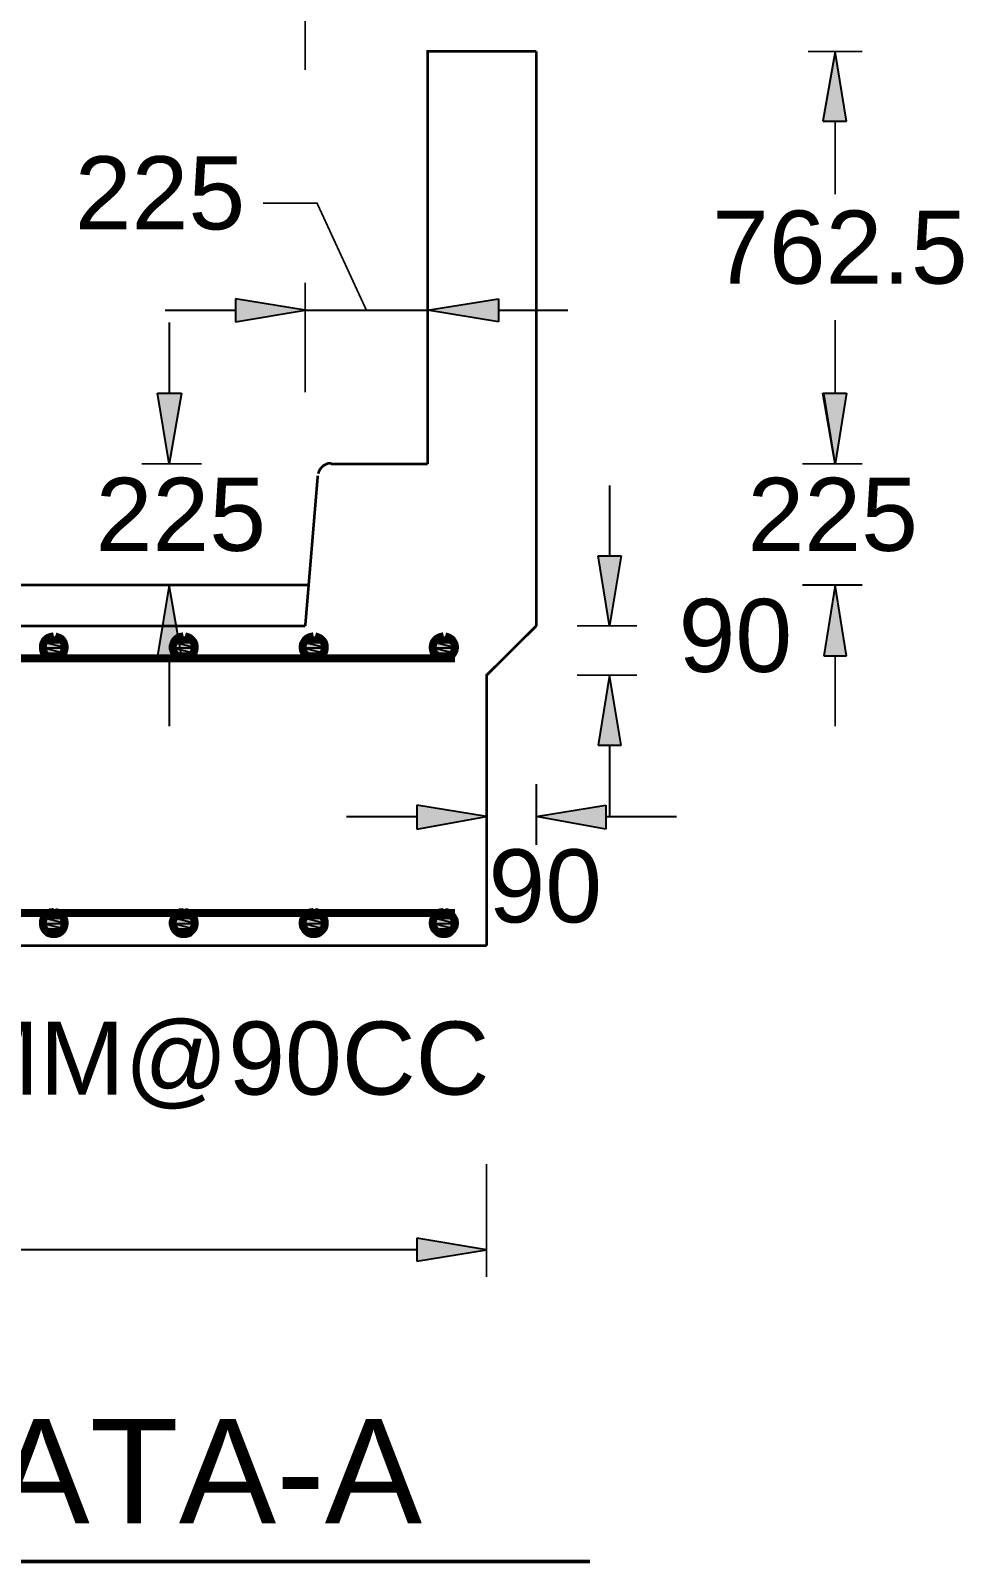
# Model space of a CAD drawing. Header units: millimetres. Extents: x 72 to 769, y 17 to 576.
# Drawn here: x 236 to 280.6, y 444.8 to 518.2 of the extents above; entities that cross this region are included whole.
import ezdxf

# ---------------------------------------------------------------- set-up
doc = ezdxf.new("R2010")
doc.units = ezdxf.units.MM
for name, color, linetype in [('H', 7, 'Continuous'), ('P', 7, 'Continuous'), ('T', 7, 'Continuous')]:
    doc.layers.add(name, color=color, linetype=linetype)

msp = doc.modelspace()

# ---------------------------------------------------------------- hatches: boundary and pattern name
at = {"layer": 'H', "linetype": 'Continuous'}
for points in [[(273.914, 513.838), (274.496, 517.172), (275.043, 513.838), (273.914, 513.838)], [(245.798, 504.225), (245.798, 505.319), (249.149, 504.772), (245.798, 504.225)], [(258.374, 504.225), (254.988, 504.772), (258.374, 505.319), (258.374, 504.225)], [(242.623, 497.399), (242.076, 500.786), (243.223, 500.786), (242.623, 497.399)], [(274.496, 497.399), (273.914, 500.786), (275.043, 500.786), (274.496, 497.399)], [(274.496, 497.399), (273.95, 500.786), (275.043, 500.786), (274.496, 497.399)], [(263.701, 489.656), (263.155, 493.007), (264.266, 493.007), (263.701, 489.656)], [(242.076, 488.227), (242.623, 491.596), (243.223, 488.227), (242.076, 488.227)], [(273.95, 488.227), (274.496, 491.596), (275.043, 488.227), (273.95, 488.227)], [(236.661, 488.862), (236.82, 489.056), (237.384, 489.056), (237.543, 488.862), (236.661, 488.862)], [(236.82, 489.056), (237.084, 489.109), (237.384, 489.056), (236.82, 489.056)], [(242.888, 488.862), (243.046, 489.056), (243.593, 489.056), (243.769, 488.862), (242.888, 488.862)], [(243.046, 489.056), (243.293, 489.109), (243.593, 489.056), (243.046, 489.056)], [(249.096, 488.862), (249.273, 489.056), (249.82, 489.056), (249.996, 488.862), (249.096, 488.862)], [(249.273, 489.056), (249.52, 489.109), (249.82, 489.056), (249.273, 489.056)], [(255.323, 488.862), (255.499, 489.056), (256.046, 489.056), (256.205, 488.862), (255.323, 488.862)], [(255.499, 489.056), (255.746, 489.109), (256.046, 489.056), (255.499, 489.056)], [(236.573, 488.597), (236.661, 488.862), (237.543, 488.862), (237.631, 488.597), (236.573, 488.597)], [(236.661, 488.35), (236.573, 488.597), (237.631, 488.597), (237.543, 488.35), (236.661, 488.35)], [(237.084, 488.086), (236.82, 488.174), (236.661, 488.35), (237.384, 488.174), (237.084, 488.086)], [(237.384, 488.174), (236.661, 488.35), (237.543, 488.35), (237.384, 488.174)], [(242.799, 488.597), (242.888, 488.862), (243.769, 488.862), (243.858, 488.597), (242.799, 488.597)], [(242.888, 488.35), (242.799, 488.597), (243.858, 488.597), (243.769, 488.35), (242.888, 488.35)], [(243.293, 488.086), (243.046, 488.174), (242.888, 488.35), (243.593, 488.174), (243.293, 488.086)], [(243.593, 488.174), (242.888, 488.35), (243.769, 488.35), (243.593, 488.174)], [(249.026, 488.597), (249.096, 488.862), (249.996, 488.862), (250.084, 488.597), (249.026, 488.597)], [(249.096, 488.35), (249.026, 488.597), (250.084, 488.597), (249.996, 488.35), (249.096, 488.35)], [(249.52, 488.086), (249.273, 488.174), (249.096, 488.35), (249.82, 488.174), (249.52, 488.086)], [(249.82, 488.174), (249.096, 488.35), (249.996, 488.35), (249.82, 488.174)], [(255.235, 488.597), (255.323, 488.862), (256.205, 488.862), (256.293, 488.597), (255.235, 488.597)], [(255.323, 488.35), (255.235, 488.597), (256.293, 488.597), (256.205, 488.35), (255.323, 488.35)], [(255.746, 488.086), (255.499, 488.174), (255.323, 488.35), (256.046, 488.174), (255.746, 488.086)], [(256.046, 488.174), (255.323, 488.35), (256.205, 488.35), (256.046, 488.174)], [(263.155, 483.941), (263.701, 487.292), (264.266, 483.941), (263.155, 483.941)], [(254.476, 479.919), (254.476, 481.065), (257.828, 480.519), (254.476, 479.919)], [(263.543, 479.919), (260.191, 480.519), (263.543, 481.065), (263.543, 479.919)], [(236.661, 475.65), (236.82, 475.809), (237.384, 475.809), (237.543, 475.65), (236.661, 475.65)], [(236.82, 475.809), (237.084, 475.897), (237.384, 475.809), (236.82, 475.809)], [(242.888, 475.65), (243.046, 475.809), (243.593, 475.809), (243.769, 475.65), (242.888, 475.65)], [(243.046, 475.809), (243.293, 475.897), (243.593, 475.809), (243.046, 475.809)], [(249.096, 475.65), (249.273, 475.809), (249.82, 475.809), (249.996, 475.65), (249.096, 475.65)], [(249.273, 475.809), (249.52, 475.897), (249.82, 475.809), (249.273, 475.809)], [(255.323, 475.65), (255.499, 475.809), (256.046, 475.809), (256.205, 475.65), (255.323, 475.65)], [(255.499, 475.809), (255.746, 475.897), (256.046, 475.809), (255.499, 475.809)], [(236.573, 475.386), (236.661, 475.65), (237.543, 475.65), (237.631, 475.386), (236.573, 475.386)], [(236.661, 475.139), (236.573, 475.386), (237.631, 475.386), (237.543, 475.139), (236.661, 475.139)], [(237.084, 474.839), (236.82, 474.927), (236.661, 475.139), (237.384, 474.927), (237.084, 474.839)], [(237.384, 474.927), (236.661, 475.139), (237.543, 475.139), (237.384, 474.927)], [(242.799, 475.386), (242.888, 475.65), (243.769, 475.65), (243.858, 475.386), (242.799, 475.386)], [(242.888, 475.139), (242.799, 475.386), (243.858, 475.386), (243.769, 475.139), (242.888, 475.139)], [(243.293, 474.839), (243.046, 474.927), (242.888, 475.139), (243.593, 474.927), (243.293, 474.839)], [(243.593, 474.927), (242.888, 475.139), (243.769, 475.139), (243.593, 474.927)], [(249.026, 475.386), (249.096, 475.65), (249.996, 475.65), (250.084, 475.386), (249.026, 475.386)], [(249.096, 475.139), (249.026, 475.386), (250.084, 475.386), (249.996, 475.139), (249.096, 475.139)], [(249.52, 474.839), (249.273, 474.927), (249.096, 475.139), (249.82, 474.927), (249.52, 474.839)], [(249.82, 474.927), (249.096, 475.139), (249.996, 475.139), (249.82, 474.927)], [(255.235, 475.386), (255.323, 475.65), (256.205, 475.65), (256.293, 475.386), (255.235, 475.386)], [(255.323, 475.139), (255.235, 475.386), (256.293, 475.386), (256.205, 475.139), (255.323, 475.139)], [(255.746, 474.839), (255.499, 474.927), (255.323, 475.139), (256.046, 474.927), (255.746, 474.839)], [(256.046, 474.927), (255.323, 475.139), (256.205, 475.139), (256.046, 474.927)], [(254.476, 459.228), (254.476, 460.322), (257.828, 459.775), (254.476, 459.228)]]:
    msp.add_hatch(color=256, dxfattribs=at).paths.add_polyline_path(points)

# ---------------------------------------------------------------- linework, layer by layer
at = {"layer": 'P'}
for points, const_width in [([(249.132, 516.29), (249.132, 521.705)], 0.085), ([(254.988, 497.417), (254.988, 517.172), (260.191, 517.172)], 0.127), ([(260.191, 517.172), (260.191, 489.656)], 0.127), ([(273.191, 517.172), (275.802, 517.172)], 0.085), ([(274.496, 513.838), (274.496, 510.328)], 0.085), ([(252.06, 504.772), (249.696, 509.905), (247.103, 509.905)], 0.085), ([(249.132, 500.839), (249.132, 506.095)], 0.085), ([(254.988, 500.839), (254.988, 506.095)], 0.085), ([(245.798, 504.772), (242.411, 504.772)], 0.085), ([(249.132, 504.772), (254.988, 504.772)], 0.085), ([(258.374, 504.772), (261.708, 504.772)], 0.085), ([(242.623, 500.803), (242.623, 504.19)], 0.085), ([(274.496, 500.803), (274.496, 504.313)], 0.085), ([(274.496, 500.803), (274.496, 504.19)], 0.085), ([(244.175, 497.417), (241.3, 497.417)], 0.085), ([(250.384, 497.452), (250.208, 497.434), (250.102, 497.381), (249.996, 497.328), (249.908, 497.24), (249.837, 497.152), (249.784, 497.046), (249.749, 496.94)], 0.127), ([(250.366, 497.417), (254.988, 497.417)], 0.127), ([(272.927, 497.417), (275.802, 497.417)], 0.085), ([(273.191, 497.417), (275.802, 497.417)], 0.085), ([(249.132, 489.656), (249.731, 496.852)], 0.127), ([(263.701, 493.007), (263.701, 496.394)], 0.085), ([(138.783, 491.613), (249.308, 491.613)], 0.127), ([(244.175, 491.613), (241.3, 491.613)], 0.085), ([(272.927, 491.613), (275.802, 491.613)], 0.085), ([(138.942, 489.656), (249.132, 489.656)], 0.127), ([(260.191, 489.656), (257.81, 487.292), (257.81, 474.345)], 0.127), ([(262.132, 489.656), (265.007, 489.656)], 0.085), ([(237.102, 489.162), (236.943, 489.126), (236.837, 489.091), (236.749, 489.038), (236.679, 488.968), (236.626, 488.879), (236.59, 488.791), (236.573, 488.685), (236.573, 488.58), (236.59, 488.474), (236.626, 488.368), (236.679, 488.297), (236.749, 488.227), (236.837, 488.156), (236.943, 488.121), (237.031, 488.103), (237.155, 488.103), (237.243, 488.121), (237.349, 488.156), (237.437, 488.227), (237.508, 488.297), (237.561, 488.368), (237.596, 488.474), (237.613, 488.58), (237.613, 488.685), (237.596, 488.791), (237.561, 488.879), (237.508, 488.968), (237.437, 489.038), (237.349, 489.091), (237.243, 489.126), (237.155, 489.162)], 0.381), ([(243.311, 489.162), (243.152, 489.126), (243.064, 489.091), (242.976, 489.038), (242.905, 488.968), (242.852, 488.879), (242.817, 488.791), (242.782, 488.685), (242.782, 488.58), (242.817, 488.474), (242.852, 488.368), (242.905, 488.297), (242.976, 488.227), (243.064, 488.156), (243.152, 488.121), (243.258, 488.103), (243.364, 488.103), (243.47, 488.121), (243.575, 488.156), (243.646, 488.227), (243.717, 488.297), (243.787, 488.368), (243.822, 488.474), (243.84, 488.58), (243.84, 488.685), (243.822, 488.791), (243.787, 488.879), (243.717, 488.968), (243.646, 489.038), (243.575, 489.091), (243.47, 489.126), (243.364, 489.162)], 0.381), ([(249.537, 489.162), (249.379, 489.126), (249.29, 489.091), (249.202, 489.038), (249.132, 488.968), (249.079, 488.879), (249.026, 488.791), (249.008, 488.685), (249.008, 488.58), (249.026, 488.474), (249.079, 488.368), (249.132, 488.297), (249.202, 488.227), (249.29, 488.156), (249.379, 488.121), (249.484, 488.103), (249.59, 488.103), (249.696, 488.121), (249.784, 488.156), (249.873, 488.227), (249.943, 488.297), (250.014, 488.368), (250.049, 488.474), (250.067, 488.58), (250.067, 488.685), (250.049, 488.791), (250.014, 488.879), (249.943, 488.968), (249.873, 489.038), (249.784, 489.091), (249.696, 489.126), (249.59, 489.162)], 0.381), ([(255.764, 489.162), (255.605, 489.126), (255.517, 489.091), (255.429, 489.038), (255.358, 488.968), (255.288, 488.879), (255.252, 488.791), (255.235, 488.685), (255.235, 488.58), (255.252, 488.474), (255.288, 488.368), (255.358, 488.297), (255.429, 488.227), (255.517, 488.156), (255.605, 488.121), (255.711, 488.103), (255.817, 488.103), (255.923, 488.121), (256.011, 488.156), (256.099, 488.227), (256.17, 488.297), (256.223, 488.368), (256.275, 488.474), (256.293, 488.58), (256.293, 488.685), (256.275, 488.791), (256.223, 488.879), (256.17, 488.968), (256.099, 489.038), (256.011, 489.091), (255.923, 489.126), (255.817, 489.162)], 0.381), ([(130.687, 488.103), (256.293, 488.103)], 0.381), ([(242.623, 488.227), (242.623, 484.84)], 0.085), ([(274.496, 488.227), (274.496, 484.84)], 0.085), ([(262.132, 487.292), (265.007, 487.292)], 0.085), ([(263.701, 483.941), (263.701, 480.572)], 0.085), ([(257.81, 482.088), (257.81, 479.16)], 0.085), ([(260.191, 482.088), (260.191, 479.16)], 0.085), ([(254.476, 480.519), (251.09, 480.519)], 0.085), ([(263.525, 480.519), (266.912, 480.519)], 0.085), ([(130.687, 475.897), (256.293, 475.897)], 0.381), ([(237.102, 475.95), (236.943, 475.933), (236.837, 475.88), (236.749, 475.827), (236.679, 475.756), (236.626, 475.668), (236.59, 475.58), (236.573, 475.474), (236.573, 475.368), (236.59, 475.262), (236.626, 475.174), (236.679, 475.086), (236.749, 475.015), (236.837, 474.945), (236.943, 474.909), (237.031, 474.892), (237.155, 474.892), (237.243, 474.909), (237.349, 474.945), (237.437, 475.015), (237.508, 475.086), (237.561, 475.174), (237.596, 475.262), (237.613, 475.368), (237.613, 475.474), (237.596, 475.58), (237.561, 475.668), (237.508, 475.756), (237.437, 475.827), (237.349, 475.88), (237.243, 475.933), (237.155, 475.95)], 0.381), ([(243.311, 475.95), (243.152, 475.933), (243.064, 475.88), (242.976, 475.827), (242.905, 475.756), (242.852, 475.668), (242.817, 475.58), (242.782, 475.474), (242.782, 475.368), (242.817, 475.262), (242.852, 475.174), (242.905, 475.086), (242.976, 475.015), (243.064, 474.945), (243.152, 474.909), (243.258, 474.892), (243.364, 474.892), (243.47, 474.909), (243.575, 474.945), (243.646, 475.015), (243.717, 475.086), (243.787, 475.174), (243.822, 475.262), (243.84, 475.368), (243.84, 475.474), (243.822, 475.58), (243.787, 475.668), (243.717, 475.756), (243.646, 475.827), (243.575, 475.88), (243.47, 475.933), (243.364, 475.95)], 0.381), ([(249.537, 475.95), (249.379, 475.933), (249.29, 475.88), (249.202, 475.827), (249.132, 475.756), (249.079, 475.668), (249.026, 475.58), (249.008, 475.474), (249.008, 475.368), (249.026, 475.262), (249.079, 475.174), (249.132, 475.086), (249.202, 475.015), (249.29, 474.945), (249.379, 474.909), (249.484, 474.892), (249.59, 474.892), (249.696, 474.909), (249.784, 474.945), (249.873, 475.015), (249.943, 475.086), (250.014, 475.174), (250.049, 475.262), (250.067, 475.368), (250.067, 475.474), (250.049, 475.58), (250.014, 475.668), (249.943, 475.756), (249.873, 475.827), (249.784, 475.88), (249.696, 475.933), (249.59, 475.95)], 0.381), ([(255.764, 475.95), (255.605, 475.933), (255.517, 475.88), (255.429, 475.827), (255.358, 475.756), (255.288, 475.668), (255.252, 475.58), (255.235, 475.474), (255.235, 475.368), (255.252, 475.262), (255.288, 475.174), (255.358, 475.086), (255.429, 475.015), (255.517, 474.945), (255.605, 474.909), (255.711, 474.892), (255.817, 474.892), (255.923, 474.909), (256.011, 474.945), (256.099, 475.015), (256.17, 475.086), (256.223, 475.174), (256.275, 475.262), (256.293, 475.368), (256.293, 475.474), (256.275, 475.58), (256.223, 475.668), (256.17, 475.756), (256.099, 475.827), (256.011, 475.88), (255.923, 475.933), (255.817, 475.95)], 0.381), ([(130.263, 474.345), (257.81, 474.345)], 0.127), ([(257.81, 463.885), (257.81, 458.47)], 0.085), ([(254.476, 459.775), (195.333, 459.775)], 0.085), ([(141.781, 444.835), (262.767, 444.835)], 0.169)]:
    msp.add_lwpolyline(points, dxfattribs=dict(at, const_width=const_width))
for points in [[(274.496, 517.172), (273.897, 513.838)], [(275.043, 513.838), (274.496, 517.172)], [(273.897, 513.838), (275.043, 513.838)], [(245.798, 505.319), (245.798, 504.225)], [(249.132, 504.772), (245.798, 505.319)], [(254.988, 504.772), (258.374, 505.319)], [(258.374, 505.319), (258.374, 504.225)], [(245.798, 504.225), (249.132, 504.772)], [(258.374, 504.225), (254.988, 504.772)], [(242.058, 500.803), (243.205, 500.803)], [(242.623, 497.417), (242.058, 500.803)], [(243.205, 500.803), (242.623, 497.417)], [(273.897, 500.803), (275.043, 500.803)], [(274.496, 497.417), (273.897, 500.803)], [(273.95, 500.803), (275.043, 500.803)], [(274.496, 497.417), (273.95, 500.803)], [(275.043, 500.803), (274.496, 497.417)], [(275.043, 500.803), (274.496, 497.417)], [(263.155, 493.007), (264.248, 493.007)], [(263.701, 489.656), (263.155, 493.007)], [(264.248, 493.007), (263.701, 489.656)], [(242.623, 491.613), (242.058, 488.227)], [(243.205, 488.227), (242.623, 491.613)], [(274.496, 491.613), (273.95, 488.227)], [(275.043, 488.227), (274.496, 491.613)], [(236.82, 489.073), (236.643, 488.862)], [(237.067, 489.109), (236.82, 489.073)], [(236.82, 489.073), (237.367, 489.073)], [(237.543, 488.862), (236.82, 489.073)], [(237.543, 488.862), (236.82, 489.073)], [(236.82, 489.073), (237.367, 489.073)], [(237.367, 489.073), (237.067, 489.109)], [(237.367, 489.073), (237.543, 488.862)], [(243.046, 489.073), (242.87, 488.862)], [(243.293, 489.109), (243.046, 489.073)], [(243.046, 489.073), (243.593, 489.073)], [(243.769, 488.862), (243.046, 489.073)], [(243.769, 488.862), (243.046, 489.073)], [(243.046, 489.073), (243.593, 489.073)], [(243.593, 489.073), (243.293, 489.109)], [(243.593, 489.073), (243.769, 488.862)], [(249.273, 489.073), (249.096, 488.862)], [(249.52, 489.109), (249.273, 489.073)], [(249.273, 489.073), (249.82, 489.073)], [(249.978, 488.862), (249.273, 489.073)], [(249.978, 488.862), (249.273, 489.073)], [(249.273, 489.073), (249.82, 489.073)], [(249.82, 489.073), (249.52, 489.109)], [(249.82, 489.073), (249.978, 488.862)], [(255.482, 489.073), (255.323, 488.862)], [(255.746, 489.109), (255.482, 489.073)], [(255.482, 489.073), (256.046, 489.073)], [(256.205, 488.862), (255.482, 489.073)], [(256.205, 488.862), (255.482, 489.073)], [(255.482, 489.073), (256.046, 489.073)], [(256.046, 489.073), (255.746, 489.109)], [(256.046, 489.073), (256.205, 488.862)], [(236.643, 488.862), (236.573, 488.597)], [(236.573, 488.597), (237.631, 488.597)], [(237.543, 488.35), (236.573, 488.597)], [(236.573, 488.597), (236.643, 488.35)], [(237.543, 488.35), (236.573, 488.597)], [(236.573, 488.597), (237.631, 488.597)], [(236.643, 488.862), (237.543, 488.862)], [(237.631, 488.597), (236.643, 488.862)], [(237.631, 488.597), (236.643, 488.862)], [(236.643, 488.862), (237.543, 488.862)], [(236.643, 488.35), (237.543, 488.35)], [(236.643, 488.35), (236.82, 488.174)], [(237.367, 488.174), (236.643, 488.35)], [(236.643, 488.35), (237.543, 488.35)], [(237.367, 488.174), (236.643, 488.35)], [(237.543, 488.35), (237.367, 488.174)], [(237.543, 488.862), (237.631, 488.597)], [(237.631, 488.597), (237.543, 488.35)], [(242.058, 488.227), (243.205, 488.227)], [(242.87, 488.862), (242.782, 488.597)], [(242.782, 488.597), (243.84, 488.597)], [(243.769, 488.35), (242.782, 488.597)], [(242.782, 488.597), (242.87, 488.35)], [(243.769, 488.35), (242.782, 488.597)], [(242.782, 488.597), (243.84, 488.597)], [(242.87, 488.862), (243.769, 488.862)], [(243.84, 488.597), (242.87, 488.862)], [(243.84, 488.597), (242.87, 488.862)], [(242.87, 488.862), (243.769, 488.862)], [(242.87, 488.35), (243.769, 488.35)], [(242.87, 488.35), (243.046, 488.174)], [(243.593, 488.174), (242.87, 488.35)], [(242.87, 488.35), (243.769, 488.35)], [(243.593, 488.174), (242.87, 488.35)], [(243.769, 488.35), (243.593, 488.174)], [(243.769, 488.862), (243.84, 488.597)], [(243.84, 488.597), (243.769, 488.35)], [(249.096, 488.862), (249.008, 488.597)], [(249.008, 488.597), (250.067, 488.597)], [(249.978, 488.35), (249.008, 488.597)], [(249.008, 488.597), (249.096, 488.35)], [(249.978, 488.35), (249.008, 488.597)], [(249.008, 488.597), (250.067, 488.597)], [(249.096, 488.862), (249.978, 488.862)], [(250.067, 488.597), (249.096, 488.862)], [(250.067, 488.597), (249.096, 488.862)], [(249.096, 488.862), (249.978, 488.862)], [(249.096, 488.35), (249.978, 488.35)], [(249.096, 488.35), (249.273, 488.174)], [(249.82, 488.174), (249.096, 488.35)], [(249.096, 488.35), (249.978, 488.35)], [(249.82, 488.174), (249.096, 488.35)], [(249.978, 488.35), (249.82, 488.174)], [(249.978, 488.862), (250.067, 488.597)], [(250.067, 488.597), (249.978, 488.35)], [(255.323, 488.862), (255.235, 488.597)], [(255.235, 488.597), (256.293, 488.597)], [(256.205, 488.35), (255.235, 488.597)], [(255.235, 488.597), (255.323, 488.35)], [(256.205, 488.35), (255.235, 488.597)], [(255.235, 488.597), (256.293, 488.597)], [(255.323, 488.862), (256.205, 488.862)], [(256.293, 488.597), (255.323, 488.862)], [(256.293, 488.597), (255.323, 488.862)], [(255.323, 488.862), (256.205, 488.862)], [(255.323, 488.35), (256.205, 488.35)], [(255.323, 488.35), (255.482, 488.174)], [(256.046, 488.174), (255.323, 488.35)], [(255.323, 488.35), (256.205, 488.35)], [(256.046, 488.174), (255.323, 488.35)], [(256.205, 488.35), (256.046, 488.174)], [(256.205, 488.862), (256.293, 488.597)], [(256.293, 488.597), (256.205, 488.35)], [(273.95, 488.227), (275.043, 488.227)], [(236.82, 488.174), (237.367, 488.174)], [(236.82, 488.174), (237.367, 488.174)], [(237.067, 488.103), (236.82, 488.174)], [(237.367, 488.174), (237.067, 488.103)], [(243.046, 488.174), (243.593, 488.174)], [(243.046, 488.174), (243.593, 488.174)], [(243.293, 488.103), (243.046, 488.174)], [(243.593, 488.174), (243.293, 488.103)], [(249.273, 488.174), (249.82, 488.174)], [(249.273, 488.174), (249.82, 488.174)], [(249.52, 488.103), (249.273, 488.174)], [(249.82, 488.174), (249.52, 488.103)], [(255.482, 488.174), (256.046, 488.174)], [(255.482, 488.174), (256.046, 488.174)], [(255.746, 488.103), (255.482, 488.174)], [(256.046, 488.174), (255.746, 488.103)], [(263.701, 487.292), (263.155, 483.941)], [(264.248, 483.941), (263.701, 487.292)], [(263.155, 483.941), (264.248, 483.941)], [(254.476, 481.065), (254.476, 479.919)], [(257.81, 480.519), (254.476, 481.065)], [(260.191, 480.519), (263.525, 481.065)], [(263.525, 481.065), (263.525, 479.919)], [(254.476, 479.919), (257.81, 480.519)], [(263.525, 479.919), (260.191, 480.519)], [(236.82, 475.827), (236.643, 475.65)], [(237.067, 475.897), (236.82, 475.827)], [(236.82, 475.827), (237.367, 475.827)], [(237.543, 475.65), (236.82, 475.827)], [(237.543, 475.65), (236.82, 475.827)], [(236.82, 475.827), (237.367, 475.827)], [(237.367, 475.827), (237.067, 475.897)], [(237.367, 475.827), (237.543, 475.65)], [(243.046, 475.827), (242.87, 475.65)], [(243.293, 475.897), (243.046, 475.827)], [(243.046, 475.827), (243.593, 475.827)], [(243.769, 475.65), (243.046, 475.827)], [(243.769, 475.65), (243.046, 475.827)], [(243.046, 475.827), (243.593, 475.827)], [(243.593, 475.827), (243.293, 475.897)], [(243.593, 475.827), (243.769, 475.65)], [(249.273, 475.827), (249.096, 475.65)], [(249.52, 475.897), (249.273, 475.827)], [(249.273, 475.827), (249.82, 475.827)], [(249.978, 475.65), (249.273, 475.827)], [(249.978, 475.65), (249.273, 475.827)], [(249.273, 475.827), (249.82, 475.827)], [(249.82, 475.827), (249.52, 475.897)], [(249.82, 475.827), (249.978, 475.65)], [(255.482, 475.827), (255.323, 475.65)], [(255.746, 475.897), (255.482, 475.827)], [(255.482, 475.827), (256.046, 475.827)], [(256.205, 475.65), (255.482, 475.827)], [(256.205, 475.65), (255.482, 475.827)], [(255.482, 475.827), (256.046, 475.827)], [(256.046, 475.827), (255.746, 475.897)], [(256.046, 475.827), (256.205, 475.65)], [(236.643, 475.65), (236.573, 475.403)], [(236.573, 475.403), (237.631, 475.403)], [(237.543, 475.139), (236.573, 475.403)], [(236.573, 475.403), (236.643, 475.139)], [(237.543, 475.139), (236.573, 475.403)], [(236.573, 475.403), (237.631, 475.403)], [(236.643, 475.65), (237.543, 475.65)], [(237.631, 475.403), (236.643, 475.65)], [(237.631, 475.403), (236.643, 475.65)], [(236.643, 475.65), (237.543, 475.65)], [(236.643, 475.139), (237.543, 475.139)], [(236.643, 475.139), (236.82, 474.927)], [(237.367, 474.927), (236.643, 475.139)], [(236.643, 475.139), (237.543, 475.139)], [(237.367, 474.927), (236.643, 475.139)], [(237.543, 475.139), (237.367, 474.927)], [(237.543, 475.65), (237.631, 475.403)], [(237.631, 475.403), (237.543, 475.139)], [(242.87, 475.65), (242.782, 475.403)], [(242.782, 475.403), (243.84, 475.403)], [(243.769, 475.139), (242.782, 475.403)], [(242.782, 475.403), (242.87, 475.139)], [(243.769, 475.139), (242.782, 475.403)], [(242.782, 475.403), (243.84, 475.403)], [(242.87, 475.65), (243.769, 475.65)], [(243.84, 475.403), (242.87, 475.65)], [(243.84, 475.403), (242.87, 475.65)], [(242.87, 475.65), (243.769, 475.65)], [(242.87, 475.139), (243.769, 475.139)], [(242.87, 475.139), (243.046, 474.927)], [(243.593, 474.927), (242.87, 475.139)], [(242.87, 475.139), (243.769, 475.139)], [(243.593, 474.927), (242.87, 475.139)], [(243.769, 475.139), (243.593, 474.927)], [(243.769, 475.65), (243.84, 475.403)], [(243.84, 475.403), (243.769, 475.139)], [(249.096, 475.65), (249.008, 475.403)], [(249.008, 475.403), (250.067, 475.403)], [(249.978, 475.139), (249.008, 475.403)], [(249.008, 475.403), (249.096, 475.139)], [(249.978, 475.139), (249.008, 475.403)], [(249.008, 475.403), (250.067, 475.403)], [(249.096, 475.65), (249.978, 475.65)], [(250.067, 475.403), (249.096, 475.65)], [(250.067, 475.403), (249.096, 475.65)], [(249.096, 475.65), (249.978, 475.65)], [(249.096, 475.139), (249.978, 475.139)], [(249.096, 475.139), (249.273, 474.927)], [(249.82, 474.927), (249.096, 475.139)], [(249.096, 475.139), (249.978, 475.139)], [(249.82, 474.927), (249.096, 475.139)], [(249.978, 475.139), (249.82, 474.927)], [(249.978, 475.65), (250.067, 475.403)], [(250.067, 475.403), (249.978, 475.139)], [(255.323, 475.65), (255.235, 475.403)], [(255.235, 475.403), (256.293, 475.403)], [(256.205, 475.139), (255.235, 475.403)], [(255.235, 475.403), (255.323, 475.139)], [(256.205, 475.139), (255.235, 475.403)], [(255.235, 475.403), (256.293, 475.403)], [(255.323, 475.65), (256.205, 475.65)], [(256.293, 475.403), (255.323, 475.65)], [(256.293, 475.403), (255.323, 475.65)], [(255.323, 475.65), (256.205, 475.65)], [(255.323, 475.139), (256.205, 475.139)], [(255.323, 475.139), (255.482, 474.927)], [(256.046, 474.927), (255.323, 475.139)], [(255.323, 475.139), (256.205, 475.139)], [(256.046, 474.927), (255.323, 475.139)], [(256.205, 475.139), (256.046, 474.927)], [(256.205, 475.65), (256.293, 475.403)], [(256.293, 475.403), (256.205, 475.139)], [(236.82, 474.927), (237.367, 474.927)], [(236.82, 474.927), (237.367, 474.927)], [(237.067, 474.839), (236.82, 474.927)], [(237.367, 474.927), (237.067, 474.839)], [(243.046, 474.927), (243.593, 474.927)], [(243.046, 474.927), (243.593, 474.927)], [(243.293, 474.839), (243.046, 474.927)], [(243.593, 474.927), (243.293, 474.839)], [(249.273, 474.927), (249.82, 474.927)], [(249.273, 474.927), (249.82, 474.927)], [(249.52, 474.839), (249.273, 474.927)], [(249.82, 474.927), (249.52, 474.839)], [(255.482, 474.927), (256.046, 474.927)], [(255.482, 474.927), (256.046, 474.927)], [(255.746, 474.839), (255.482, 474.927)], [(256.046, 474.927), (255.746, 474.839)], [(254.476, 460.322), (254.476, 459.228)], [(257.81, 459.775), (254.476, 460.322)], [(254.476, 459.228), (257.81, 459.775)]]:
    msp.add_lwpolyline(points, dxfattribs=at)

# ---------------------------------------------------------------- texts
at = {"layer": 'T', "attachment_point": 7}
for s, insert, char_height in [('{\\fArial|b0|i0|c0|p18;225}', (238.1, 508.6), 3.5), ('{\\fArial|b0|i0|c0|p18;762.5}', (268.6, 506), 3.5), ('{\\fArial|b0|i0|c0|p18;225}', (239.1, 493.2), 3.5), ('{\\fArial|b0|i0|c0|p18;225}', (270.3, 493.2), 3.5), ('{\\fArial|b0|i0|c0|p18;90}', (267, 487.4), 3.5), ('{\\fArial|b0|i0|c0|p18;90}', (257.9, 475.4), 3.5), ('{\\fArial|b0|i0|c0|p18;20MM@90CC}', (226.9, 466.5), 3.5), ('{\\fArial|b0|i0|c0|p18;CROSSSECTIONOFBRIDGEATA-A}', (141.8, 446.6), 5)]:
    msp.add_mtext(s, dxfattribs=dict(at, insert=insert, char_height=char_height))

doc.saveas('drawing.dxf')
